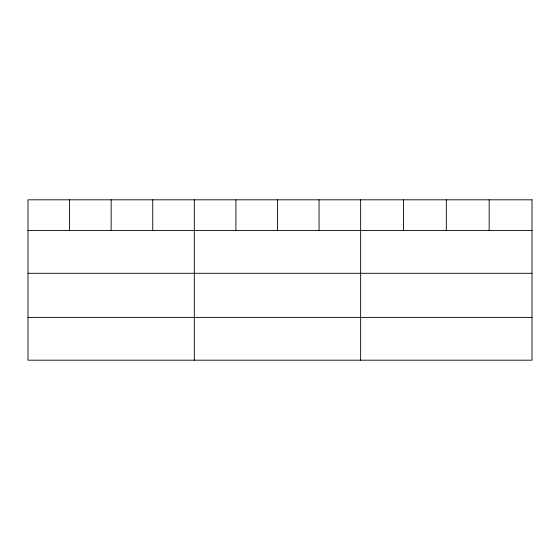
<?xml version="1.0" encoding="UTF-8"?>
<svg xmlns="http://www.w3.org/2000/svg" width="560" height="560" viewBox="0 0 560 560"><rect width="100%" height="100%" fill="white"/><g stroke="black" fill="none" stroke-linecap="round" stroke-linejoin="round"><path stroke-width="0.84" d="M28 230.496L532 230.496M28 273.294L532 273.294M28 317.387L532 317.387M489.16 199.815L489.16 230.496M446.32 199.815L446.32 230.496M403.48 199.815L403.48 230.496M360.64 199.815L360.64 360.185M319.06 199.815L319.06 230.496M277.48 199.815L277.48 230.496M235.9 199.815L235.9 230.496M194.32 199.815L194.32 360.185M152.74 199.815L152.74 230.496M111.16 199.815L111.16 230.496M69.58 199.815L69.58 230.496M532 199.815L28 199.815L28 360.185L532 360.185L532 199.815"/></g></svg>
